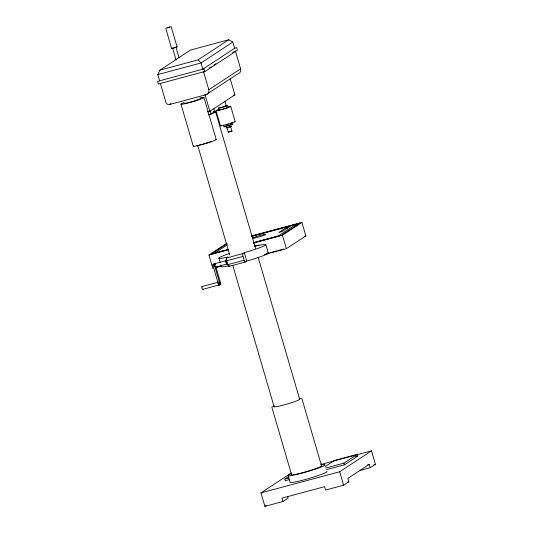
<?xml version="1.0" encoding="UTF-8"?>
<svg xmlns="http://www.w3.org/2000/svg" width="533" height="533" viewBox="0 0 533 533"><rect width="100%" height="100%" fill="white"/><g stroke="black" fill="none" stroke-linecap="round" stroke-linejoin="round"><path stroke-width="0.8" d="M224.933 101.343L226.245 105.907L219.556 107.846L220.229 107.426M230.503 126.454L231.982 131.158L228.337 132.217L229.043 131.864M230.622 126.461L227.338 127.534M160.386 83.428L158.354 84.127L157.581 81.496L159.62 80.796L157.801 74.573L159.9 70.149L190.501 50.049L228.73 39.775L232.794 42.074L234.613 48.296L202.413 69.45L204.052 69.01L204.825 71.642L203.18 72.082L203.579 71.822L208.816 89.731A4.104 3.951 56.7 0 1 206.131 94.687L169.614 104.501A3.045 2.932 56.7 0 1 165.923 102.349L160.386 83.428L203.579 71.822M165.763 28.189L171.566 48.456L173.598 48.103L177.076 46.857L171.18 26.69M171.566 48.456L171.946 48.223M159.9 70.149L198.129 59.876L228.73 39.775M232.794 42.074L200.994 62.967L157.801 74.573M209.109 68.184L211.188 66.825M213.953 65.006L216.025 63.64M232.615 52.74L234.693 51.381M204.825 71.642L237.418 50.222L236.652 47.59L234.613 48.296M169.614 104.501L171 103.589M208.816 89.731L240.616 68.837L235.379 50.928M206.131 94.687L237.938 73.794A4.104 3.951 56.7 0 0 240.616 68.837M207.524 111.943L209.855 111.317L234.9 94.861L230.169 78.684M208.836 114.575L211.168 113.949L214.712 111.624L213.86 108.692M212.854 268.445L208.923 254.994L227.011 243.108M226.878 243.834L210.961 254.294L228.524 249.571M227.344 244.8L215.032 252.889L228.57 249.251M215.778 266.167L214.966 266.64L214.399 264.694L215.212 264.228A1.759 0.453 75 0 0 214.546 264.088A1.759 0.453 75 0 0 215.019 266.36A1.759 0.453 75 0 0 215.765 266.9M267.726 252.835A20.407 1.672 -16.3 0 1 246.766 261.063L245.28 262.043L229.023 266.413A2.219 0.573 75 0 1 227.897 264.615L226.778 260.777A2.552 0.66 75 0 1 226.638 257.959L228.051 257.033A21.553 1.766 -16.3 0 1 229.29 253.548M214.899 266.68L215.612 266.207M226.638 257.959L242.895 253.588L244.307 252.662A20.407 1.672 -16.3 0 0 265.081 245.373A20.407 1.672 -16.3 0 0 254.874 246.299M286.707 227.344L278.866 232.515L282.19 231.582L290.032 226.412L286.707 227.344L287.127 228.784M229.023 266.413L230.016 265.76M296.208 225.885L295.815 224.54L278.719 235.773L253.248 242.622M253.255 243.081L282.45 235.233L301.925 222.434L305.862 235.886L286.381 248.684L264.288 254.621M287.72 496.763L288.113 498.108L282.943 501.5L264.908 506.35L260.97 492.898L291.391 472.918M289.319 479.633L285.362 480.699L284.869 479.02L288.899 476.369M324.97 466.675L334.371 460.499L357.33 454.329L357.823 456.015L344.391 464.836L326.189 469.726M264.908 506.35L266.2 505.504M325.696 468.047L343.905 463.15L357.33 454.329M260.97 492.898L339.681 471.752L371.488 450.858L375.419 464.303L370.248 467.701L359.269 470.652M370.248 467.701L369.269 464.336L347.802 478.441L348.782 481.805L343.612 485.197L325.576 490.047L324.597 486.682L281.957 498.142L282.943 501.5M231.655 124.396L224.959 126.341M274.448 405.826L271.843 407.239L291.511 474.483A15.717 1.286 -16.3 0 0 307.341 471.332A15.717 1.286 -16.3 0 0 321.386 465.669M226.125 127.6C223.933 129.066 235.02 125.581 230.862 126.174M229.463 131.718L230.403 131.438M159.62 80.796L202.813 69.19L200.994 62.967L198.129 59.876M233.347 95.28L234.9 94.861M207.977 111.644L210.308 111.017L211.168 113.949M213.16 112.037L214.712 111.624M251.576 235.966L301.925 222.434M251.996 236.012L299.892 223.14L281.204 235.413L253.268 242.921M252.029 236.312L295.815 224.54M208.923 254.994L228.184 249.817M254.248 246.286L259.038 245M304.263 236.319L305.862 235.886M213.04 264.175L214.519 263.782M214.752 263.708L225.466 260.83M226.778 260.777L243.035 256.406A2.552 0.66 75 0 1 242.895 253.588M214.399 264.694L215.125 266.593M213.746 265.008L215.225 264.608M219.323 284.875A1.732 0.446 75 0 1 218.317 283.822L212.967 265.521L214.446 265.128A1.892 0.486 75 0 1 214.479 263.815A1.892 0.486 75 0 1 215.099 264.328M215.585 267.113L227.065 264.028M217.131 266.94L219.529 266.293M266.753 253.601L269.152 252.962M270.751 252.529L277.153 250.81M278.759 250.377L283.563 249.084M215.265 267.793L221.681 266.067M227.897 264.615L244.154 260.251A2.219 0.573 75 0 0 245.28 262.043M201.94 286.574L218.337 282.164M219.103 283.309L220.582 282.91L215.925 266.993M218.317 283.822L219.796 283.429A1.732 0.446 75 0 0 220.675 284.829A1.732 0.446 75 0 0 220.582 282.91M202.68 289.379L219.083 284.968M320.886 464.456L348.995 456.901M350.601 456.468L371.488 450.858M355.444 456.654L357.823 456.015M284.869 479.02L288.826 477.954M367.697 464.756L369.269 464.336M373.846 464.723L375.419 464.303M347.216 482.225L348.782 481.805M230.869 131.311L231.982 131.118M224.959 106L226.245 105.827M176.276 46.917L177.076 46.857M172.859 48.157L176.01 47.17L179.015 57.457M300.505 398.444L301.931 398.711L321.592 465.955M282.45 235.233L286.381 248.684M343.905 463.15L344.391 464.836M339.681 471.752L343.612 485.197M230.722 106.307L235.146 121.437M265.827 244.68L268.286 253.082M226.978 127.56L228.337 132.217M321.252 464.03L321.579 465.149M216.058 110.731L220.482 125.861M215.632 111.877L255.56 248.425M258.125 257.212L299.693 399.35M204.899 94.368L209.855 111.317M203.912 97.386L216.198 139.413M244.307 252.662L246.766 261.063M243.035 256.406L244.154 260.251M172.632 48.15L176.103 60.016M197.723 145.482L229.716 254.881M232.748 265.261L274.082 406.606A13.378 1.099 -16.3 0 0 287.56 403.921A13.378 1.099 -16.3 0 0 299.513 399.104M180.993 104.188L193.279 146.222M288.047 475.463L290.012 482.185A19.335 1.586 -16.3 0 0 309.493 478.308A19.335 1.586 -16.3 0 0 326.762 471.345M218.936 258.085L220.276 262.669M220.948 264.961L221.395 266.493A21.553 1.766 -16.3 0 0 228.83 265.807M214.446 265.128L219.796 283.429M321.419 464.916A19.335 1.586 -16.3 0 1 319.214 467.747A19.335 1.586 -16.3 0 1 294.443 474.983A19.335 1.586 -16.3 0 1 291.251 473.73M213.28 111.803A13.378 1.099 -16.3 0 1 208.356 114.928M200.861 98.292A8.788 0.72 -16.3 0 1 191.98 101.67A8.788 0.72 -16.3 0 1 184.158 103.056M199.942 97.839A11.973 0.979 -16.3 0 1 201.161 98.925A11.973 0.979 -16.3 0 1 184.958 103.735A11.973 0.979 -16.3 0 1 183.738 102.649M211.135 141.445A8.788 0.72 -16.3 0 1 210.082 141.845M209.496 142.058A8.788 0.72 -16.3 0 1 203.173 144.01M202.46 144.196A8.788 0.72 -16.3 0 1 201.081 144.556M200.435 144.709A8.788 0.72 -16.3 0 1 199.242 144.983M197.77 145.262A8.788 0.72 -16.3 0 1 196.777 145.376M215.585 139.333A11.973 0.979 -16.3 0 1 205.605 143.584A11.973 0.979 -16.3 0 1 193.446 145.902M225.812 105.654A4.964 0.406 -16.3 0 1 226.405 106.107A4.964 0.406 -16.3 0 1 219.376 108.146A4.964 0.406 -16.3 0 1 220.009 107.34M227.185 107.16A4.964 0.406 -16.3 0 1 224 108.759A4.964 0.406 -16.3 0 1 218.99 109.631M232.541 122.33A4.964 0.406 -16.3 0 1 232.215 122.53M231.589 122.81A4.964 0.406 -16.3 0 1 230.709 123.143M228.424 123.889A4.964 0.406 -16.3 0 1 225.979 124.569M224.027 125.002A4.964 0.406 -16.3 0 1 223.407 125.088M227.904 106.687A7.702 0.633 -16.3 0 1 228.83 107.386A7.702 0.633 -16.3 0 1 217.93 110.544A7.702 0.633 -16.3 0 1 218.903 109.298M232.095 123.969A4.964 0.406 -16.3 0 1 229.53 125.382A4.964 0.406 -16.3 0 1 223.58 126.641M234.653 121.411A7.702 0.633 -16.3 0 1 227.798 124.309A7.702 0.633 -16.3 0 1 220.995 125.375M252.462 238.111A7.029 0.573 -16.3 0 1 263.235 234.66A7.029 0.573 -16.3 0 1 262.023 236.019A7.029 0.573 -16.3 0 1 252.276 238.324M226.772 263.782A1.759 0.453 75 0 1 226.445 263.149M226.298 262.736A1.759 0.453 75 0 1 226.045 260.837M212.967 265.521A1.892 0.486 75 0 1 213.486 264.495M219.263 284.855A1.586 0.406 75 0 1 218.43 284.049A1.586 0.406 75 0 1 218.303 282.03M227.538 264.541A2.618 0.673 75 0 1 226.025 262.616A2.618 0.673 75 0 1 226.232 259.884M219.163 284.902A1.452 0.373 75 0 1 218.976 284.942M218.85 284.822A1.452 0.373 75 0 1 218.297 283.463A1.452 0.373 75 0 1 218.257 282.23M202.813 289.146A1.452 0.373 75 0 1 202.227 288.839A1.452 0.373 75 0 1 201.794 286.947A1.452 0.373 75 0 1 202.307 286.927M166.796 27.916L170.107 26.996L166.796 27.916"/></g></svg>
